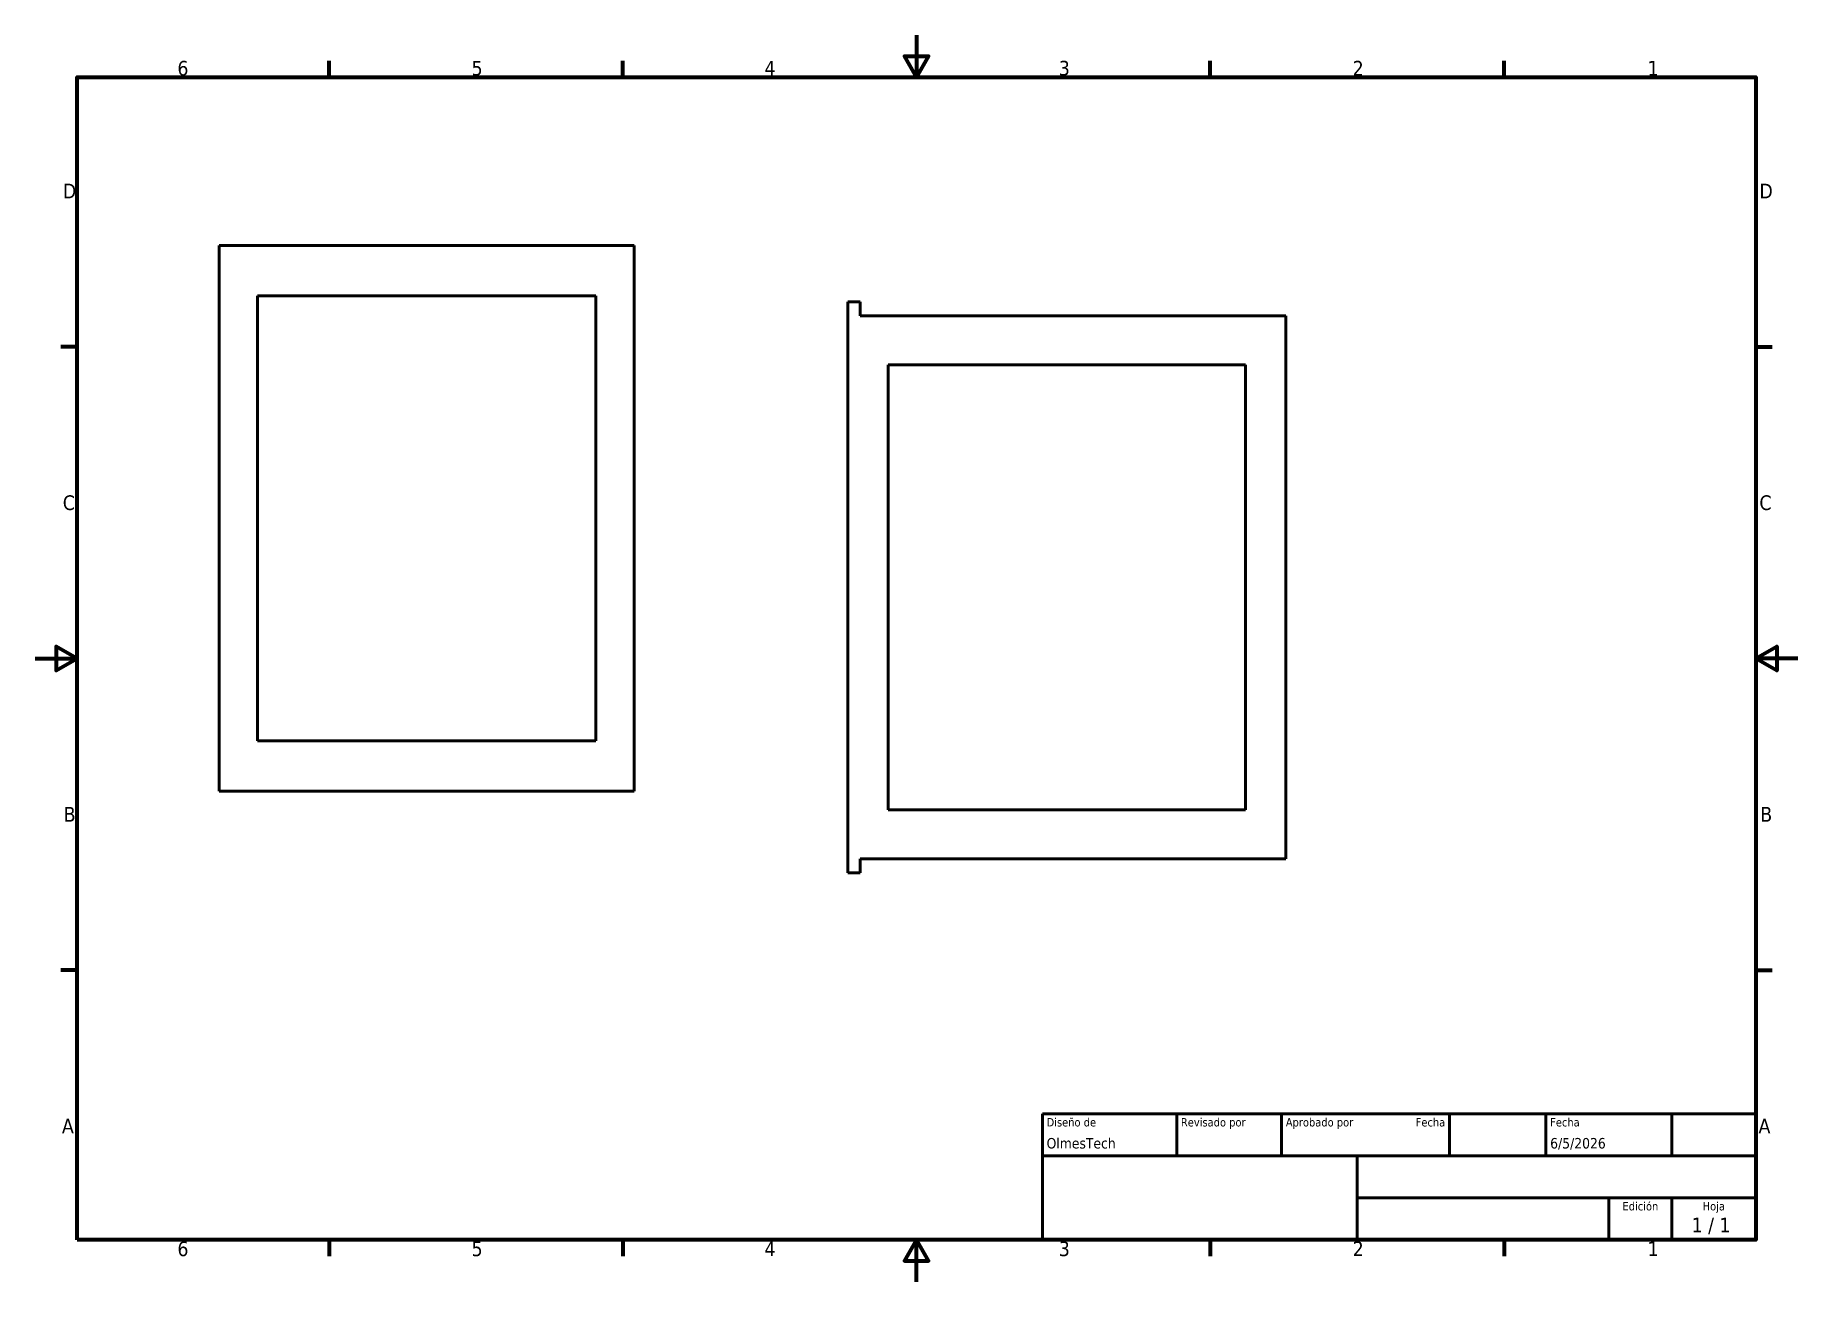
# Model space of a CAD drawing. Header units: millimetres. Extents: x 0 to 420, y 0 to 297.
import ezdxf
from ezdxf.enums import TextEntityAlignment as Align

# ---------------------------------------------------------------- set-up
doc = ezdxf.new("R2010")
doc.units = ezdxf.units.MM
for name, color, linetype, lineweight in [('Borde (ISO)', 7, 'Continuous', 70), ('Título (ISO)', 7, 'Continuous', 50), ('Visible (ISO)', 7, 'Continuous', 50)]:
    doc.layers.add(name, color=color, linetype=linetype, lineweight=lineweight)
doc.styles.add('Estilo de texto39', font='tahoma.ttf')
doc.styles.add('Estilo de texto41', font='tahoma.ttf')
doc.styles.add('Texto de nota (ISO)', font='tahoma.ttf')

# ---------------------------------------------------------------- blocks, each defined once
blk = doc.blocks.new('Marcos Marco por defecto')
at = {"layer": 'Borde (ISO)'}
for p, q in [((70, 287), (70, 290.9)), ((140, 287), (140, 290.9)), ((280, 287), (280, 290.9)), ((350, 287), (350, 290.9)), ((10, 222.75), (6.1, 222.75)), ((410, 222.75), (413.9, 222.75)), ((10, 74.25), (6.1, 74.25)), ((410, 74.25), (413.9, 74.25)), ((70, 10), (70, 6.1)), ((140, 10), (140, 6.1)), ((280, 10), (280, 6.1)), ((350, 10), (350, 6.1))]:
    blk.add_line(p, q, dxfattribs=at)
at = {"layer": 'Borde (ISO)', "flags": 128}
for points in [[(210, 297), (210, 287), (207.11, 292), (212.89, 292), (210, 287)], [(10, 10), (10, 287), (410, 287), (410, 10), (10, 10)], [(0, 148.5), (10, 148.5), (5, 151.39), (5, 145.61), (10, 148.5)], [(420, 148.5), (410, 148.5), (415, 151.39), (415, 145.61), (410, 148.5)], [(210, 0), (210, 10), (207.11, 5), (212.89, 5), (210, 10)]]:
    blk.add_lwpolyline(points, dxfattribs=at)
at = {"layer": 'Borde (ISO)', "char_height": 3.5, "attachment_point": 7, "style": 'Texto de nota (ISO)'}
for s, insert in [('6', (33.88, 287.33)), ('5', (103.98, 287.33)), ('4', (173.78, 287.4)), ('3', (243.91, 287.33)), ('2', (313.94, 287.4)), ('1', (384.21, 287.4)), ('D', (6.57, 258.13)), ('D', (410.87, 258.13)), ('C', (6.56, 183.81)), ('C', (410.86, 183.81)), ('B', (6.78, 109.63)), ('B', (411.08, 109.63)), ('A', (6.36, 35.38)), ('A', (410.66, 35.38)), ('6', (33.88, 6.03)), ('5', (103.98, 6.03)), ('4', (173.78, 6.1)), ('3', (243.91, 6.03)), ('2', (313.94, 6.1)), ('1', (384.21, 6.1))]:
    blk.add_mtext(s, dxfattribs=dict(at, insert=insert))
blk = doc.blocks.new('Cajetines ISO')
at = {"layer": 'Título (ISO)'}
for p, q in [((270.07, 130), (100.07, 130)), ((100.07, 130), (100.07, 100)), ((132.07, 120), (132.07, 130)), ((157.07, 120), (157.07, 130)), ((197.07, 120), (197.07, 130)), ((220.07, 120), (220.07, 130)), ((250.07, 120), (250.07, 130)), ((270.07, 100), (270.07, 130)), ((100.07, 120), (270.07, 120)), ((175.07, 120), (175.07, 100)), ((270.07, 110), (175.07, 110)), ((235.07, 100), (235.07, 110)), ((250.07, 100), (250.07, 110)), ((100.07, 100), (270.07, 100))]:
    blk.add_line(p, q, dxfattribs=at)
at = {"layer": 'Título (ISO)', "style": 'Estilo de texto41'}
for s, p in [('Diseño de', (101.07, 129)), ('Revisado por', (133.07, 129)), ('Aprobado por', (158.07, 129)), ('Fecha', (221.07, 129))]:
    blk.add_text(s, height=2, dxfattribs=at).set_placement(p, align=Align.TOP_LEFT)
blk.add_text('Fecha', height=2, dxfattribs=at).set_placement((196.07, 129), align=Align.TOP_RIGHT)
for s, p in [('Edición', (242.57, 109)), ('Hoja', (260.07, 109))]:
    blk.add_text(s, height=2, dxfattribs=at).set_placement(p, align=Align.TOP_CENTER)
at = {"layer": 'Título (ISO)', "style": 'Texto de nota (ISO)'}
blk.add_text('1 / 1 ', height=3.5, dxfattribs=at).set_placement((260.07, 103.5), align=Align.MIDDLE_CENTER)
at = {"layer": 'Título (ISO)', "style": 'Estilo de texto39'}
for tag, p in [('AUTOR', (101.07, 121)), ('COMPROBADO_POR', (133.07, 121)), ('APROBADO_POR_ING.', (158.07, 121)), ('FECHA_DE_CREACIÓN', (221.07, 121))]:
    blk.add_attdef(tag, text='', height=2.5, dxfattribs=at).set_placement(p, align=Align.BOTTOM_LEFT)
blk.add_attdef('FECHA_DE_APROBACIÓN_DE_ING.', text='', height=2.5, dxfattribs=at).set_placement((196.07, 121), align=Align.BOTTOM_RIGHT)
at = {"layer": 'Título (ISO)', "style": 'Texto de nota (ISO)'}
for tag, p in [('TÍTULO', (222.57, 115)), ('Nº_DE_REVISIÓN', (242.57, 103.5))]:
    blk.add_attdef(tag, text='', height=3.5, dxfattribs=at).set_placement(p, align=Align.MIDDLE_CENTER)
at = {"layer": 'Título (ISO)', "lineweight": 30, "flags": 104}
blk.add_attdef('EMPRESA', text='', height=3.5, dxfattribs=at).set_placement((137.41, 109.96), align=Align.MIDDLE_CENTER)
at = {"layer": 'Título (ISO)', "style": 'Texto de nota (ISO)'}
blk.add_attdef('Nº_DE_PIEZA', text='', height=3.5, dxfattribs=at).set_placement((176.07, 105), align=Align.MIDDLE_LEFT)

msp = doc.modelspace()

# ---------------------------------------------------------------- linework, layer by layer
at = {"layer": 'Visible (ISO)'}
for p, q in [((43.85, 246.91), (43.85, 116.91)), ((142.73, 246.91), (43.85, 246.91)), ((142.73, 116.91), (142.73, 246.91)), ((52.98, 234.91), (133.61, 234.91)), ((52.98, 128.91), (52.98, 234.91)), ((133.61, 234.91), (133.61, 128.91)), ((193.62, 233.45), (193.62, 97.45)), ((196.55, 233.45), (193.62, 233.45)), ((196.55, 230.15), (196.55, 233.45)), ((298.05, 230.15), (196.55, 230.15)), ((298.05, 100.75), (298.05, 230.15)), ((203.26, 218.45), (288.41, 218.45)), ((203.26, 112.45), (203.26, 218.45)), ((288.41, 218.45), (288.41, 112.45)), ((133.61, 128.91), (52.98, 128.91)), ((43.85, 116.91), (142.73, 116.91)), ((288.41, 112.45), (203.26, 112.45)), ((193.62, 97.45), (196.55, 97.45)), ((196.55, 97.45), (196.55, 100.75)), ((196.55, 100.75), (298.05, 100.75))]:
    msp.add_line(p, q, dxfattribs=at)

# ---------------------------------------------------------------- block references
msp.add_blockref('Marcos Marco por defecto', (0, 0))
msp.add_blockref('Cajetines ISO', (139.93, -90)).add_auto_attribs({'AUTOR': 'OlmesTech', 'FECHA_DE_CREACIÓN': '6/5/2026'})

doc.saveas('drawing.dxf')
